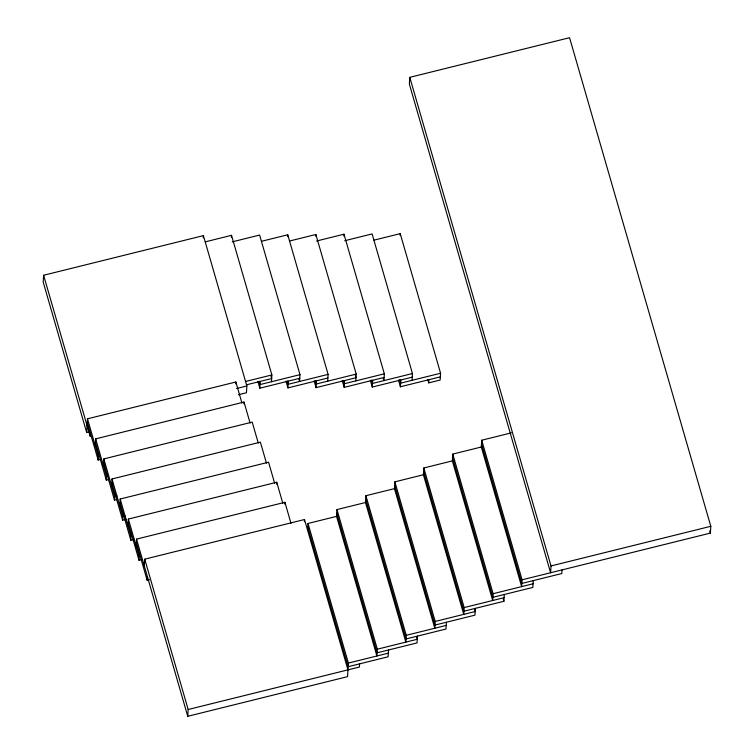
<?xml version="1.0" encoding="UTF-8"?>
<svg xmlns="http://www.w3.org/2000/svg" width="754" height="754" viewBox="0 0 754 754"><rect width="100%" height="100%" fill="white"/><g stroke="black" fill="none" stroke-linecap="round" stroke-linejoin="round"><path stroke-width="1.13" d="M238.453 394.738L246.445 392.759L246.86 385.963L203.401 235.625L43.609 275.267L43.195 282.062L86.653 432.4L88.934 431.835M86.653 432.4L87.483 418.809L235.861 381.995L241.93 403.004M90.367 433.173L90.178 436.34L43.609 275.267M95.249 445.652L95.664 438.856L244.032 402.052L250.102 423.051M100.414 459.45L98.133 460.015L98.548 453.22M103.421 465.708L103.835 458.913L252.213 422.099L258.283 443.107M108.585 479.506L106.305 480.072L106.719 473.276M111.601 485.755L112.016 478.96L260.384 442.155L266.454 463.154M116.766 499.553L114.476 500.119L114.9 493.323M119.773 505.811L120.188 499.016L268.565 462.202L274.635 483.21M126.078 519.317L122.657 520.166L123.072 513.37M127.954 525.858L128.368 519.063L276.737 482.249L282.807 503.257M134.259 539.374L130.828 540.222L131.243 533.427M136.125 545.905L136.54 539.11L284.918 502.305L290.987 523.304M141.29 559.704L139.009 560.269L139.424 553.474M144.297 565.962L144.721 559.166L304.503 519.525L347.962 669.863M149.462 579.76L147.181 580.326L147.407 576.697M203.26 237.887L203.401 235.625M337.698 516.104L308.018 523.464L348.376 663.068L347.547 676.658L187.755 716.3L188.17 709.505L144.721 559.166M231.403 237.152L231.516 235.342L205.267 241.855M235.748 383.814L235.861 381.995M243.919 403.861L244.032 402.052M299.762 378.282L259.819 388.197L260.234 381.401M271.449 381.741L271.874 374.945L231.516 235.342M287.642 236.586L287.755 234.777L261.497 241.289M276.624 484.068L276.737 482.249M327.886 377.999L287.934 387.914L288.348 381.119M284.805 504.115L284.918 502.305M232.241 241.855L259.63 235.06L299.988 374.663L299.574 381.458L298.923 379.205M315.756 236.304L315.869 234.494L289.621 241.007M304.362 521.787L304.503 519.525M355.351 375.464L356.001 377.716L316.058 387.631L316.473 380.836M307.604 530.26L308.018 523.464M327.688 381.175L328.103 374.38L287.755 234.777M343.871 236.021L343.984 234.211L316.595 241.007M384.116 377.434L344.173 387.349L344.587 380.544M336.972 509.591L336.557 516.386L376.906 655.989L377.32 649.194L336.972 509.591L365.502 502.513L365.916 495.717L394.455 488.639L394.87 481.844L424.54 474.483M355.803 380.893L356.218 374.097L315.869 234.494M412.231 377.151L372.288 387.056L372.702 380.261M359.564 663.859L359.375 667.036L188.17 709.505M343.984 234.211L384.342 373.805L383.927 380.61L383.277 378.357M400.11 235.455L400.223 233.646L373.975 240.158M409.78 77.342L409.365 84.137L550.599 572.738L551.014 565.943L409.78 77.342L569.562 37.7L710.805 526.301L710.391 533.097L522.07 579.817L521.655 586.621L481.297 447.018L481.712 440.223L511.391 432.862M440.355 376.868L400.402 386.774L400.826 379.978M388.517 649.986L388.103 656.781L348.15 666.696L307.802 527.093M412.042 380.318L412.457 373.522L372.108 233.928L344.71 240.724M365.916 495.717L406.274 635.32L405.859 642.116L365.502 502.513M400.223 233.646L440.572 373.239L440.157 380.035L428.743 382.872L428.941 379.696M423.814 467.97L423.399 474.766L463.757 614.369L464.172 607.573L423.814 467.97L452.353 460.892L452.768 454.096L482.437 446.736M417.462 636.112L417.047 642.908L377.104 652.813L336.746 513.22M394.87 481.844L435.218 621.447L434.804 628.242L394.455 488.639M446.415 622.239L446 629.034L406.048 638.94L365.699 499.346M475.359 608.365L474.945 615.16L435.001 625.066L394.644 485.463M452.768 454.096L493.116 593.7L492.701 600.495L452.353 460.892M423.597 471.589L463.946 611.192L503.898 601.287L504.313 594.491M533.257 580.618L532.842 587.413L492.899 597.319L452.541 457.716M562.013 569.911L561.796 573.54L521.843 583.445L481.495 443.842M245.616 381.458L271.874 374.945M246.539 384.794L271.647 378.565L270.997 376.312M236.586 388.508L246.86 385.963M299.988 374.663L260.045 384.568L259.065 381.194M328.103 374.38L288.16 384.286L287.18 380.911M356.218 374.097L316.275 384.003L315.295 380.629M384.342 373.805L344.389 383.72L343.419 380.346M412.457 373.522L372.514 383.437L371.534 380.063M440.572 373.239L400.628 383.155L399.648 379.78M116.983 495.925L114.702 496.5L103.835 458.913M125.164 515.981L122.874 516.547L112.016 478.96M551.014 565.943L710.805 526.301M493.116 593.7L533.069 583.784M464.172 607.573L504.115 597.658M435.218 621.447L475.171 611.532L474.52 609.279M406.274 635.32L446.217 625.405M377.32 649.194L417.273 639.279L416.623 637.036M348.376 663.068L388.319 653.162M709.731 530.835L710.391 533.097M481.712 440.223L522.07 579.817M503.248 599.034L503.898 601.287M427.772 379.498L428.743 382.872M398.451 380.025L400.402 386.774M370.337 380.308L372.288 387.056M342.222 380.591L344.173 387.349M314.098 380.874L316.058 387.631M285.983 381.156L287.934 387.914M257.868 381.439L259.819 388.197M136.54 539.11L187.755 716.3M136.323 542.739L147.181 580.326M128.368 519.063L139.226 556.65M128.142 522.682L139.009 560.269M120.188 499.016L131.055 536.594M119.971 502.635L130.828 540.222M111.79 482.588L122.657 520.166M103.618 462.532L114.476 500.119M95.664 438.856L106.531 476.443M95.438 442.485L106.305 480.072M87.483 418.809L98.35 456.396M87.266 422.428L98.133 460.015"/></g></svg>
